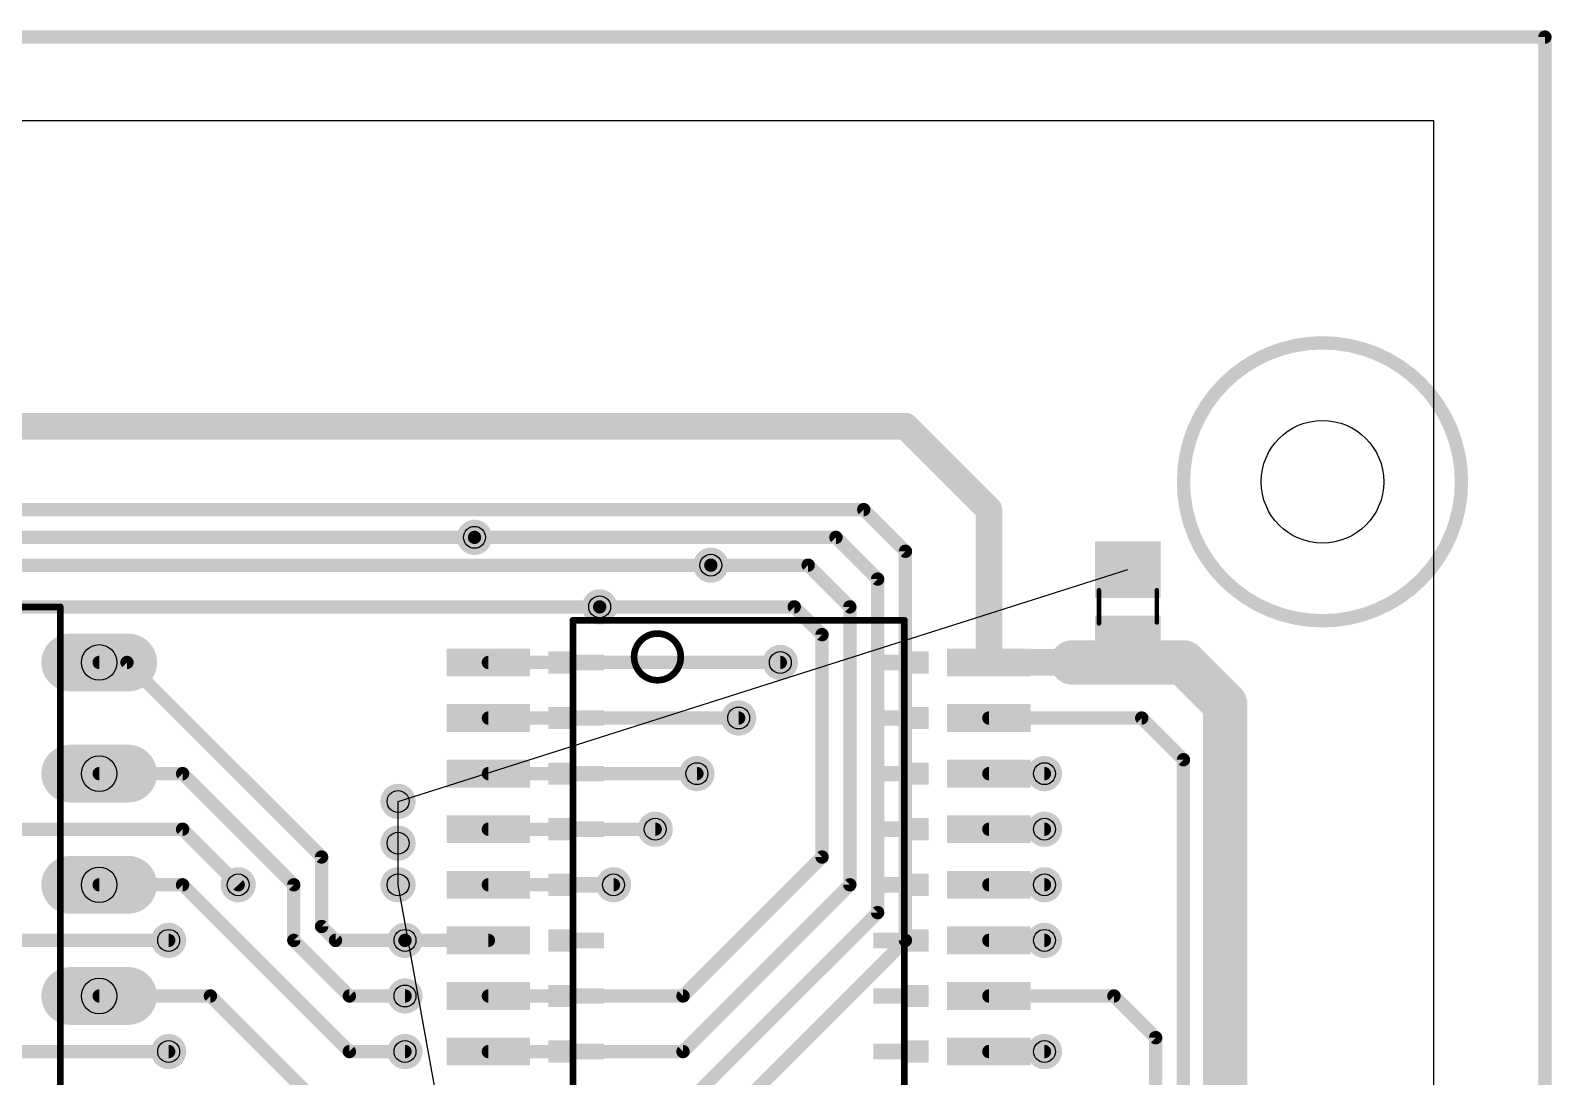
# Model space of a CAD drawing. Extents: x -8 to 108, y -2 to 140.
# Drawn here: x 73.36 to 108.1, y 116.59 to 140.49 of the extents above; entities that cross this region are included whole.
import ezdxf

# ---------------------------------------------------------------- set-up
doc = ezdxf.new("R2010")
doc.units = 0
for name, color, linetype in [('1', 22, 'CONTINUOUS'), ('17', 82, 'CONTINUOUS'), ('18', 82, 'CONTINUOUS'), ('19', 53, 'CONTINUOUS'), ('20', 7, 'CONTINUOUS'), ('21', 253, 'CONTINUOUS'), ('44', 253, 'CONTINUOUS'), ('51', 253, 'CONTINUOUS')]:
    doc.layers.add(name, color=color, linetype=linetype)

# ---------------------------------------------------------------- blocks, each defined once
blk = doc.blocks.new('RECT')
blk.add_solid([(-0.5, -0.5), (0.5, -0.5), (-0.5, 0.5), (0.5, 0.5)])
blk = doc.blocks.new('LONGP100')
at = {"const_width": 1}
blk.add_lwpolyline([(-0.5, 0), (0.5, 0)], dxfattribs=at)
at = {"const_width": 0.5}
for points in [[(-0.5, 0.25, 1), (-0.5, -0.25)], [(0.5, -0.25, 1), (0.5, 0.25)]]:
    blk.add_lwpolyline(points, format="xyb", dxfattribs=at)
blk = doc.blocks.new('ROUNDV')
at = {"const_width": 0.5}
blk.add_lwpolyline([(0, -0.25, 1), (0, 0.25, 1), (0, -0.25)], format="xyb", dxfattribs=at)

msp = doc.modelspace()

# ---------------------------------------------------------------- linework, layer by layer
at = {"layer": '1'}
for points, const_width in [([(-1.5875, 140.335), (107.95, 140.335)], 0.3048), ([(107.95, 140.335), (107.95, -2.2225)], 0.3048), ([(68.58, 131.445), (93.345, 131.445)], 0.6096), ([(95.25, 129.54), (93.345, 131.445)], 0.6096), ([(92.3925, 129.54), (58.1025, 129.54)], 0.3048), ([(93.345, 128.5875), (92.3925, 129.54)], 0.3048), ([(95.25, 126.0475), (95.25, 129.54)], 0.6096), ([(58.7375, 128.905), (83.5025, 128.905)], 0.3048), ([(91.7575, 128.905), (83.5025, 128.905)], 0.3048), ([(92.71, 127.9525), (91.7575, 128.905)], 0.3048), ([(93.345, 119.6975), (93.345, 128.5875)], 0.3048), ([(59.3725, 128.27), (88.9, 128.27)], 0.3048), ([(91.1225, 128.27), (88.9, 128.27)], 0.3048), ([(92.075, 127.3175), (91.1225, 128.27)], 0.3048), ([(92.71, 120.3325), (92.71, 127.9525)], 0.3048), ([(60.96, 127.3175), (86.36, 127.3175)], 0.3048), ([(90.805, 127.3175), (86.36, 127.3175)], 0.3048), ([(91.44, 126.6825), (90.805, 127.3175)], 0.3048), ([(92.075, 120.9675), (92.075, 127.3175)], 0.3048), ([(91.44, 121.6025), (91.44, 126.6825)], 0.3048), ([(99.695, 126.0475), (97.155, 126.0475)], 1.016), ([(98.005, 126.0475), (98.425, 126.4675)], 0.6096), ([(100.6475, 125.095), (99.695, 126.0475)], 1.016), ([(74.93, 126.0475), (75.565, 126.0475)], 0.3048), ([(75.565, 126.0475), (80.01, 121.6025)], 0.3048), ([(83.82, 126.0475), (90.4875, 126.0475)], 0.3048), ([(95.25, 126.0475), (97.155, 126.0475)], 0.6096), ([(97.155, 126.0475), (98.005, 126.0475)], 0.6096), ([(100.6475, 109.5375), (100.6475, 125.095)], 1.016), ([(83.82, 124.7775), (89.535, 124.7775)], 0.3048), ([(95.25, 124.7775), (98.7425, 124.7775)], 0.3048), ([(98.7425, 124.7775), (99.695, 123.825)], 0.3048), ([(99.695, 123.825), (99.695, 93.98)], 0.3048), ([(76.835, 123.5075), (74.93, 123.5075)], 0.3048), ([(79.375, 120.9675), (76.835, 123.5075)], 0.3048), ([(83.82, 123.5075), (88.5825, 123.5075)], 0.3048), ([(96.52, 123.5075), (95.25, 123.5075)], 0.3048), ([(69.85, 122.2375), (76.835, 122.2375)], 0.3048), ([(76.835, 122.2375), (78.105, 120.9675)], 0.3048), ([(83.82, 122.2375), (87.63, 122.2375)], 0.3048), ([(96.52, 122.2375), (95.25, 122.2375)], 0.3048), ([(80.01, 121.6025), (80.01, 120.015)], 0.3048), ([(88.265, 118.4275), (91.44, 121.6025)], 0.3048), ([(76.835, 120.9675), (74.93, 120.9675)], 0.3048), ([(80.645, 117.1575), (76.835, 120.9675)], 0.3048), ([(79.375, 119.6975), (79.375, 120.9675)], 0.3048), ([(83.82, 120.9675), (86.6775, 120.9675)], 0.3048), ([(88.265, 117.1575), (92.075, 120.9675)], 0.3048), ([(96.52, 120.9675), (95.25, 120.9675)], 0.3048), ([(88.265, 115.8875), (92.71, 120.3325)], 0.3048), ([(80.01, 120.015), (80.3275, 119.6975)], 0.3048), ([(67.945, 119.6975), (76.5175, 119.6975)], 0.3048), ([(80.645, 118.4275), (79.375, 119.6975)], 0.3048), ([(80.3275, 119.6975), (81.915, 119.6975)], 0.3048), ([(83.82, 119.6975), (81.915, 119.6975)], 0.3048), ([(88.265, 114.6175), (93.345, 119.6975)], 0.3048), ([(96.52, 119.6975), (95.25, 119.6975)], 0.3048), ([(77.47, 118.4275), (74.93, 118.4275)], 0.3048), ([(80.01, 115.8875), (77.47, 118.4275)], 0.3048), ([(81.915, 118.4275), (80.645, 118.4275)], 0.3048), ([(83.82, 118.4275), (88.265, 118.4275)], 0.3048), ([(95.25, 118.4275), (98.1075, 118.4275)], 0.3048), ([(98.1075, 118.4275), (99.06, 117.475)], 0.3048), ([(99.06, 117.475), (99.06, 93.98)], 0.3048), ([(66.675, 117.1575), (76.5175, 117.1575)], 0.3048), ([(81.915, 117.1575), (80.645, 117.1575)], 0.3048), ([(83.82, 117.1575), (88.265, 117.1575)], 0.3048), ([(96.52, 117.1575), (95.25, 117.1575)], 0.3048)]:
    msp.add_lwpolyline(points, dxfattribs=dict(at, const_width=const_width))
for points, const_width in [([(108.0262, 140.335, 1), (107.8738, 140.335)], 0.1524), ([(107.95, 140.2588, 1), (107.95, 140.4112)], 0.1524), ([(93.4528, 131.5528, 1), (93.2372, 131.3372)], 0.3048), ([(93.345, 131.2926, 1), (93.345, 131.5974)], 0.3048), ([(92.4464, 129.5939, 1), (92.3386, 129.4861)], 0.1524), ([(92.3925, 129.4638, 1), (92.3925, 129.6162)], 0.1524), ([(95.4024, 129.54, 1), (95.0976, 129.54)], 0.3048), ([(95.1422, 129.4322, 1), (95.3578, 129.6478)], 0.3048), ([(83.5025, 128.9812, 1), (83.5025, 128.8288)], 0.1524), ([(83.5025, 128.8288, 1), (83.5025, 128.9812)], 0.1524), ([(91.8114, 128.9589, 1), (91.7036, 128.8511)], 0.1524), ([(91.7575, 128.8288, 1), (91.7575, 128.9812)], 0.1524), ([(93.4212, 128.5875, 1), (93.2688, 128.5875)], 0.1524), ([(93.2911, 128.5336, 1), (93.3989, 128.6414)], 0.1524), ([(88.9, 128.3462, 1), (88.9, 128.1938)], 0.1524), ([(88.9, 128.1938, 1), (88.9, 128.3462)], 0.1524), ([(91.1764, 128.3239, 1), (91.0686, 128.2161)], 0.1524), ([(91.1225, 128.1938, 1), (91.1225, 128.3462)], 0.1524), ([(92.7862, 127.9525, 1), (92.6338, 127.9525)], 0.1524), ([(92.6561, 127.8986, 1), (92.7639, 128.0064)], 0.1524), ([(86.36, 127.3937, 1), (86.36, 127.2413)], 0.1524), ([(86.36, 127.2413, 1), (86.36, 127.3937)], 0.1524), ([(90.8589, 127.3714, 1), (90.7511, 127.2636)], 0.1524), ([(90.805, 127.2413, 1), (90.805, 127.3937)], 0.1524), ([(92.1512, 127.3175, 1), (91.9988, 127.3175)], 0.1524), ([(92.0211, 127.2636, 1), (92.1289, 127.3714)], 0.1524), ([(91.5162, 126.6825, 1), (91.3638, 126.6825)], 0.1524), ([(91.3861, 126.6286, 1), (91.4939, 126.7364)], 0.1524), ([(97.155, 126.3015, 1), (97.155, 125.7935)], 0.508), ([(98.5328, 126.3597, 1), (98.3172, 126.5753)], 0.3048), ([(99.8746, 126.2271, 1), (99.5154, 125.8679)], 0.508), ([(99.695, 125.7935, 1), (99.695, 126.3015)], 0.508), ([(74.93, 126.1237, 1), (74.93, 125.9713)], 0.1524), ([(75.6189, 126.1014, 1), (75.5111, 125.9936)], 0.1524), ([(75.565, 125.9713, 1), (75.565, 126.1237)], 0.1524), ([(83.82, 126.1237, 1), (83.82, 125.9713)], 0.1524), ([(90.4875, 125.9713, 1), (90.4875, 126.1237)], 0.1524), ([(95.25, 126.1999, 1), (95.25, 125.8951)], 0.3048), ([(95.0976, 126.0475, 1), (95.4024, 126.0475)], 0.3048), ([(97.155, 126.1999, 1), (97.155, 125.8951)], 0.3048), ([(97.155, 125.8951, 1), (97.155, 126.1999)], 0.3048), ([(97.8972, 126.1553, 1), (98.1128, 125.9397)], 0.3048), ([(98.005, 125.8951, 1), (98.005, 126.1999)], 0.3048), ([(100.9015, 125.095, 1), (100.3935, 125.095)], 0.508), ([(100.4679, 124.9154, 1), (100.8271, 125.2746)], 0.508), ([(83.82, 124.8537, 1), (83.82, 124.7013)], 0.1524), ([(89.535, 124.7013, 1), (89.535, 124.8537)], 0.1524), ([(95.25, 124.8537, 1), (95.25, 124.7013)], 0.1524), ([(98.7964, 124.8314, 1), (98.6886, 124.7236)], 0.1524), ([(98.7425, 124.7013, 1), (98.7425, 124.8537)], 0.1524), ([(99.7712, 123.825, 1), (99.6188, 123.825)], 0.1524), ([(99.6411, 123.7711, 1), (99.7489, 123.8789)], 0.1524), ([(74.93, 123.5837, 1), (74.93, 123.4313)], 0.1524), ([(76.8889, 123.5614, 1), (76.7811, 123.4536)], 0.1524), ([(76.835, 123.4313, 1), (76.835, 123.5837)], 0.1524), ([(83.82, 123.5837, 1), (83.82, 123.4313)], 0.1524), ([(88.5825, 123.4313, 1), (88.5825, 123.5837)], 0.1524), ([(95.25, 123.5837, 1), (95.25, 123.4313)], 0.1524), ([(96.52, 123.4313, 1), (96.52, 123.5837)], 0.1524), ([(76.8889, 122.2914, 1), (76.7811, 122.1836)], 0.1524), ([(76.835, 122.1613, 1), (76.835, 122.3137)], 0.1524), ([(83.82, 122.3137, 1), (83.82, 122.1613)], 0.1524), ([(87.63, 122.1613, 1), (87.63, 122.3137)], 0.1524), ([(95.25, 122.3137, 1), (95.25, 122.1613)], 0.1524), ([(96.52, 122.1613, 1), (96.52, 122.3137)], 0.1524), ([(80.0862, 121.6025, 1), (79.9338, 121.6025)], 0.1524), ([(79.9561, 121.5486, 1), (80.0639, 121.6564)], 0.1524), ([(91.3638, 121.6025, 1), (91.5162, 121.6025)], 0.1524), ([(91.4939, 121.5486, 1), (91.3861, 121.6564)], 0.1524), ([(74.93, 121.0437, 1), (74.93, 120.8913)], 0.1524), ([(76.8889, 121.0214, 1), (76.7811, 120.9136)], 0.1524), ([(76.835, 120.8913, 1), (76.835, 121.0437)], 0.1524), ([(78.0511, 120.9136, 1), (78.1589, 121.0214)], 0.1524), ([(79.4512, 120.9675, 1), (79.2988, 120.9675)], 0.1524), ([(79.3211, 120.9136, 1), (79.4289, 121.0214)], 0.1524), ([(83.82, 121.0437, 1), (83.82, 120.8913)], 0.1524), ([(86.6775, 120.8913, 1), (86.6775, 121.0437)], 0.1524), ([(91.9988, 120.9675, 1), (92.1512, 120.9675)], 0.1524), ([(92.1289, 120.9136, 1), (92.0211, 121.0214)], 0.1524), ([(95.25, 121.0437, 1), (95.25, 120.8913)], 0.1524), ([(96.52, 120.8913, 1), (96.52, 121.0437)], 0.1524), ([(92.6338, 120.3325, 1), (92.7862, 120.3325)], 0.1524), ([(92.7639, 120.2786, 1), (92.6561, 120.3864)], 0.1524), ([(80.0639, 120.0689, 1), (79.9561, 119.9611)], 0.1524), ([(79.9338, 120.015, 1), (80.0862, 120.015)], 0.1524), ([(76.5175, 119.6213, 1), (76.5175, 119.7737)], 0.1524), ([(79.4289, 119.7514, 1), (79.3211, 119.6436)], 0.1524), ([(79.2988, 119.6975, 1), (79.4512, 119.6975)], 0.1524), ([(80.3275, 119.7737, 1), (80.3275, 119.6213)], 0.1524), ([(80.2736, 119.6436, 1), (80.3814, 119.7514)], 0.1524), ([(81.915, 119.7737, 1), (81.915, 119.6213)], 0.1524), ([(81.915, 119.6213, 1), (81.915, 119.7737)], 0.1524), ([(83.82, 119.6213, 1), (83.82, 119.7737)], 0.1524), ([(93.2688, 119.6975, 1), (93.4212, 119.6975)], 0.1524), ([(93.3989, 119.6436, 1), (93.2911, 119.7514)], 0.1524), ([(95.25, 119.7737, 1), (95.25, 119.6213)], 0.1524), ([(96.52, 119.6213, 1), (96.52, 119.7737)], 0.1524), ([(74.93, 118.5037, 1), (74.93, 118.3513)], 0.1524), ([(77.5239, 118.4814, 1), (77.4161, 118.3736)], 0.1524), ([(77.47, 118.3513, 1), (77.47, 118.5037)], 0.1524), ([(80.645, 118.5037, 1), (80.645, 118.3513)], 0.1524), ([(80.5911, 118.3736, 1), (80.6989, 118.4814)], 0.1524), ([(81.915, 118.3513, 1), (81.915, 118.5037)], 0.1524), ([(83.82, 118.5037, 1), (83.82, 118.3513)], 0.1524), ([(88.2111, 118.4814, 1), (88.3189, 118.3736)], 0.1524), ([(88.265, 118.3513, 1), (88.265, 118.5037)], 0.1524), ([(95.25, 118.5037, 1), (95.25, 118.3513)], 0.1524), ([(98.1614, 118.4814, 1), (98.0536, 118.3736)], 0.1524), ([(98.1075, 118.3513, 1), (98.1075, 118.5037)], 0.1524), ([(99.1362, 117.475, 1), (98.9838, 117.475)], 0.1524), ([(99.0061, 117.4211, 1), (99.1139, 117.5289)], 0.1524), ([(76.5175, 117.0813, 1), (76.5175, 117.2337)], 0.1524), ([(80.645, 117.2337, 1), (80.645, 117.0813)], 0.1524), ([(80.5911, 117.1036, 1), (80.6989, 117.2114)], 0.1524), ([(81.915, 117.0813, 1), (81.915, 117.2337)], 0.1524), ([(83.82, 117.2337, 1), (83.82, 117.0813)], 0.1524), ([(88.2111, 117.2114, 1), (88.3189, 117.1036)], 0.1524), ([(88.265, 117.0813, 1), (88.265, 117.2337)], 0.1524), ([(95.25, 117.2337, 1), (95.25, 117.0813)], 0.1524), ([(96.52, 117.0813, 1), (96.52, 117.2337)], 0.1524)]:
    msp.add_lwpolyline(points, format="xyb", dxfattribs=dict(at, const_width=const_width))
at = {"layer": '19'}
for p, q in [((81.7563, 122.8725), (98.425, 128.1675)), ((81.7563, 121.92), (81.7563, 122.8725)), ((81.7563, 120.9675), (81.7563, 121.92)), ((83.82, 109.5375), (81.7563, 120.9675))]:
    msp.add_line(p, q, dxfattribs=at)
at = {"layer": '20'}
for p in [(0, 138.43), (105.41, 0)]:
    msp.add_line(p, (105.41, 138.43), dxfattribs=at)
msp.add_circle((102.87, 130.175), 1.4, dxfattribs=at)
at = {"layer": '21'}
for points, const_width in [([(102.87, 127, 1), (102.87, 133.35, 1), (102.87, 127)], 0.3048), ([(74.0791, 127.3175, 1), (74.0029, 127.3175)], 0.0762), ([(74.041, 127.2794, 1), (74.041, 127.3556)], 0.0762), ([(85.7504, 127.0508, 1), (85.7504, 126.9746)], 0.0762), ([(85.7885, 127.0127, 1), (85.7123, 127.0127)], 0.0762), ([(93.3577, 127.0127, 1), (93.2815, 127.0127)], 0.0762), ([(93.3196, 126.9746, 1), (93.3196, 127.0508)], 0.0762), ([(85.7123, 126.5047, 1), (85.7885, 126.5047)], 0.0762), ([(87.6808, 125.6411, 1), (87.6808, 126.7079, 1), (87.6808, 125.6411)], 0.1524), ([(93.2815, 126.5047, 1), (93.3577, 126.5047)], 0.0762), ([(85.7885, 125.5903, 1), (85.7123, 125.5903)], 0.0762), ([(93.3577, 125.5903, 1), (93.2815, 125.5903)], 0.0762), ([(85.7123, 125.2347, 1), (85.7885, 125.2347)], 0.0762), ([(93.2815, 125.2347, 1), (93.3577, 125.2347)], 0.0762), ([(85.7885, 124.3203, 1), (85.7123, 124.3203)], 0.0762), ([(93.3577, 124.3203, 1), (93.2815, 124.3203)], 0.0762), ([(85.7123, 123.9647, 1), (85.7885, 123.9647)], 0.0762), ([(93.2815, 123.9647, 1), (93.3577, 123.9647)], 0.0762), ([(85.7885, 123.0503, 1), (85.7123, 123.0503)], 0.0762), ([(93.3577, 123.0503, 1), (93.2815, 123.0503)], 0.0762), ([(85.7123, 122.6947, 1), (85.7885, 122.6947)], 0.0762), ([(93.2815, 122.6947, 1), (93.3577, 122.6947)], 0.0762), ([(85.7885, 121.7803, 1), (85.7123, 121.7803)], 0.0762), ([(93.3577, 121.7803, 1), (93.2815, 121.7803)], 0.0762), ([(85.7123, 121.4247, 1), (85.7885, 121.4247)], 0.0762), ([(93.2815, 121.4247, 1), (93.3577, 121.4247)], 0.0762), ([(85.7885, 120.5103, 1), (85.7123, 120.5103)], 0.0762), ([(93.3577, 120.5103, 1), (93.2815, 120.5103)], 0.0762), ([(85.7123, 120.1547, 1), (85.7885, 120.1547)], 0.0762), ([(93.2815, 120.1547, 1), (93.3577, 120.1547)], 0.0762), ([(85.7885, 119.2403, 1), (85.7123, 119.2403)], 0.0762), ([(93.3577, 119.2403, 1), (93.2815, 119.2403)], 0.0762), ([(85.7123, 118.8847, 1), (85.7885, 118.8847)], 0.0762), ([(93.2815, 118.8847, 1), (93.3577, 118.8847)], 0.0762), ([(85.7885, 117.9703, 1), (85.7123, 117.9703)], 0.0762), ([(93.3577, 117.9703, 1), (93.2815, 117.9703)], 0.0762), ([(85.7123, 117.6147, 1), (85.7885, 117.6147)], 0.0762), ([(93.2815, 117.6147, 1), (93.3577, 117.6147)], 0.0762), ([(85.7885, 116.7003, 1), (85.7123, 116.7003)], 0.0762), ([(93.3577, 116.7003, 1), (93.2815, 116.7003)], 0.0762)]:
    msp.add_lwpolyline(points, format="xyb", dxfattribs=dict(at, const_width=const_width))
at = {"layer": '21', "const_width": 0.1524}
for points in [[(74.041, 127.3175), (68.199, 127.3175)], [(74.041, 76.5175), (74.041, 127.3175)], [(93.3196, 127.0127), (85.7504, 127.0127)], [(85.7504, 127.0127), (85.7504, 126.5047)], [(93.3196, 127.0127), (93.3196, 126.5047)], [(85.7504, 125.2347), (85.7504, 125.5903)], [(93.3196, 125.5903), (93.3196, 125.2347)], [(85.7504, 123.9647), (85.7504, 124.3203)], [(93.3196, 124.3203), (93.3196, 123.9647)], [(85.7504, 122.6947), (85.7504, 123.0503)], [(93.3196, 123.0503), (93.3196, 122.6947)], [(85.7504, 121.4247), (85.7504, 121.7803)], [(93.3196, 121.7803), (93.3196, 121.4247)], [(85.7504, 120.1547), (85.7504, 120.5103)], [(93.3196, 120.5103), (93.3196, 120.1547)], [(85.7504, 118.8847), (85.7504, 119.2403)], [(93.3196, 119.2403), (93.3196, 118.8847)], [(85.7504, 117.6147), (85.7504, 117.9703)], [(93.3196, 117.9703), (93.3196, 117.6147)], [(85.7504, 116.3447), (85.7504, 116.7003)], [(93.3196, 116.7003), (93.3196, 116.3447)]]:
    msp.add_lwpolyline(points, dxfattribs=at)
at = {"layer": '44'}
for centre, radius in [((83.5025, 128.905), 0.25), ((88.9, 128.27), 0.25), ((86.36, 127.3175), 0.25), ((74.93, 126.0475), 0.4064), ((90.4875, 126.0475), 0.25), ((89.535, 124.7775), 0.25), ((74.93, 123.5075), 0.4064), ((88.5825, 123.5075), 0.25), ((96.52, 123.5075), 0.25), ((81.7563, 122.8725), 0.25), ((87.63, 122.2375), 0.25), ((96.52, 122.2375), 0.25), ((81.7563, 121.92), 0.25), ((74.93, 120.9675), 0.4064), ((78.105, 120.9675), 0.25), ((81.7563, 120.9675), 0.25), ((86.6775, 120.9675), 0.25), ((96.52, 120.9675), 0.25), ((76.5175, 119.6975), 0.25), ((81.915, 119.6975), 0.25), ((96.52, 119.6975), 0.25), ((74.93, 118.4275), 0.4064), ((81.915, 118.4275), 0.25), ((76.5175, 117.1575), 0.25), ((81.915, 117.1575), 0.25), ((96.52, 117.1575), 0.25)]:
    msp.add_circle(centre, radius, dxfattribs=at)
at = {"layer": '51'}
for points, const_width in [([(97.765, 126.9365), (97.765, 127.6985)], 0.1016), ([(99.085, 126.9615), (99.085, 127.6985)], 0.1016), ([(85.7504, 126.5047), (85.7504, 125.5903)], 0.1524), ([(93.3196, 126.5047), (93.3196, 125.5903)], 0.1524), ([(85.7504, 124.3203), (85.7504, 125.2347)], 0.1524), ([(93.3196, 125.2347), (93.3196, 124.3203)], 0.1524), ([(85.7504, 123.0503), (85.7504, 123.9647)], 0.1524), ([(93.3196, 123.9647), (93.3196, 123.0503)], 0.1524), ([(85.7504, 121.7803), (85.7504, 122.6947)], 0.1524), ([(93.3196, 122.6947), (93.3196, 121.7803)], 0.1524), ([(85.7504, 120.5103), (85.7504, 121.4247)], 0.1524), ([(93.3196, 121.4247), (93.3196, 120.5103)], 0.1524), ([(85.7504, 119.2403), (85.7504, 120.1547)], 0.1524), ([(93.3196, 120.1547), (93.3196, 119.2403)], 0.1524), ([(85.7504, 117.9703), (85.7504, 118.8847)], 0.1524), ([(93.3196, 118.8847), (93.3196, 117.9703)], 0.1524), ([(85.7504, 116.7003), (85.7504, 117.6147)], 0.1524), ([(93.3196, 117.6147), (93.3196, 116.7003)], 0.1524)]:
    msp.add_lwpolyline(points, dxfattribs=dict(at, const_width=const_width))
for points, const_width in [([(97.7904, 127.6985, 1), (97.7396, 127.6985)], 0.0508), ([(99.1104, 127.6985, 1), (99.0596, 127.6985)], 0.0508), ([(97.7396, 126.9365, 1), (97.7904, 126.9365)], 0.0508), ([(99.0596, 126.9615, 1), (99.1104, 126.9615)], 0.0508), ([(85.7885, 126.5047, 1), (85.7123, 126.5047)], 0.0762), ([(93.3577, 126.5047, 1), (93.2815, 126.5047)], 0.0762), ([(85.7123, 125.5903, 1), (85.7885, 125.5903)], 0.0762), ([(93.2815, 125.5903, 1), (93.3577, 125.5903)], 0.0762), ([(85.7885, 125.2347, 1), (85.7123, 125.2347)], 0.0762), ([(93.3577, 125.2347, 1), (93.2815, 125.2347)], 0.0762), ([(85.7123, 124.3203, 1), (85.7885, 124.3203)], 0.0762), ([(85.7885, 123.9647, 1), (85.7123, 123.9647)], 0.0762), ([(93.2815, 124.3203, 1), (93.3577, 124.3203)], 0.0762), ([(93.3577, 123.9647, 1), (93.2815, 123.9647)], 0.0762), ([(85.7123, 123.0503, 1), (85.7885, 123.0503)], 0.0762), ([(93.2815, 123.0503, 1), (93.3577, 123.0503)], 0.0762), ([(85.7885, 122.6947, 1), (85.7123, 122.6947)], 0.0762), ([(93.3577, 122.6947, 1), (93.2815, 122.6947)], 0.0762), ([(85.7123, 121.7803, 1), (85.7885, 121.7803)], 0.0762), ([(93.2815, 121.7803, 1), (93.3577, 121.7803)], 0.0762), ([(85.7885, 121.4247, 1), (85.7123, 121.4247)], 0.0762), ([(93.3577, 121.4247, 1), (93.2815, 121.4247)], 0.0762), ([(85.7123, 120.5103, 1), (85.7885, 120.5103)], 0.0762), ([(85.7885, 120.1547, 1), (85.7123, 120.1547)], 0.0762), ([(93.2815, 120.5103, 1), (93.3577, 120.5103)], 0.0762), ([(93.3577, 120.1547, 1), (93.2815, 120.1547)], 0.0762), ([(85.7123, 119.2403, 1), (85.7885, 119.2403)], 0.0762), ([(93.2815, 119.2403, 1), (93.3577, 119.2403)], 0.0762), ([(85.7885, 118.8847, 1), (85.7123, 118.8847)], 0.0762), ([(93.3577, 118.8847, 1), (93.2815, 118.8847)], 0.0762), ([(85.7123, 117.9703, 1), (85.7885, 117.9703)], 0.0762), ([(93.2815, 117.9703, 1), (93.3577, 117.9703)], 0.0762), ([(85.7885, 117.6147, 1), (85.7123, 117.6147)], 0.0762), ([(93.3577, 117.6147, 1), (93.2815, 117.6147)], 0.0762), ([(85.7123, 116.7003, 1), (85.7885, 116.7003)], 0.0762), ([(93.2815, 116.7003, 1), (93.3577, 116.7003)], 0.0762)]:
    msp.add_lwpolyline(points, format="xyb", dxfattribs=dict(at, const_width=const_width))

# ---------------------------------------------------------------- block references
at = {"layer": '1'}
for p, xscale, yscale, rotation in [((98.425, 128.1675), 1.3, 1.5, 90), ((98.425, 126.4675), 1.3, 1.5, 90), ((83.82, 126.0475), 0.635, 1.905, 270), ((95.25, 126.0475), 0.635, 1.905, 270), ((83.82, 124.7775), 0.635, 1.905, 270), ((95.25, 124.7775), 0.635, 1.905, 270), ((83.82, 123.5075), 0.635, 1.905, 270), ((95.25, 123.5075), 0.635, 1.905, 270), ((83.82, 122.2375), 0.635, 1.905, 270), ((95.25, 122.2375), 0.635, 1.905, 270), ((83.82, 120.9675), 0.635, 1.905, 270), ((95.25, 120.9675), 0.635, 1.905, 270), ((83.82, 119.6975), 0.635, 1.905, 270), ((95.25, 119.6975), 0.635, 1.905, 270), ((83.82, 118.4275), 0.635, 1.905, 270), ((95.25, 118.4275), 0.635, 1.905, 270), ((83.82, 117.1575), 0.635, 1.905, 270), ((95.25, 117.1575), 0.635, 1.905, 270)]:
    msp.add_blockref('RECT', p, dxfattribs=dict(at, xscale=xscale, yscale=yscale, rotation=rotation))
at = {"layer": '17', "xscale": 1.3208, "yscale": 1.3208}
for p in [(74.93, 126.0475), (74.93, 123.5075), (74.93, 120.9675), (74.93, 118.4275)]:
    msp.add_blockref('LONGP100', p, dxfattribs=at)
at = {"layer": '18', "xscale": 0.8048, "yscale": 0.8048}
for p in [(83.5025, 128.905), (88.9, 128.27), (86.36, 127.3175), (90.4875, 126.0475), (89.535, 124.7775), (88.5825, 123.5075), (96.52, 123.5075), (81.7563, 122.8725), (81.7563, 121.92), (87.63, 122.2375), (96.52, 122.2375), (78.105, 120.9675), (81.7563, 120.9675), (86.6775, 120.9675), (96.52, 120.9675), (76.5175, 119.6975), (81.915, 119.6975), (96.52, 119.6975), (81.915, 118.4275), (76.5175, 117.1575), (81.915, 117.1575), (96.52, 117.1575)]:
    msp.add_blockref('ROUNDV', p, dxfattribs=at)
at = {"layer": '51'}
for p, xscale, yscale, rotation in [((98.4239, 128.0481), 0.7501, 1.4501, 90), ((98.4239, 126.6004), 0.7501, 1.4501, 90), ((85.4456, 126.0475), 0.508, 0.508, 270), ((86.0806, 126.0475), 0.3556, 0.762, 270), ((92.9894, 126.0475), 0.3556, 0.762, 270), ((93.6244, 126.0475), 0.508, 0.508, 270), ((85.4456, 124.7775), 0.508, 0.508, 270), ((86.0806, 124.7775), 0.3556, 0.762, 270), ((92.9894, 124.7775), 0.3556, 0.762, 270), ((93.6244, 124.7775), 0.508, 0.508, 270), ((85.4456, 123.5075), 0.508, 0.508, 270), ((86.0806, 123.5075), 0.3556, 0.762, 270), ((92.9894, 123.5075), 0.3556, 0.762, 270), ((93.6244, 123.5075), 0.508, 0.508, 270), ((85.4456, 122.2375), 0.508, 0.508, 270), ((86.0806, 122.2375), 0.3556, 0.762, 270), ((92.9894, 122.2375), 0.3556, 0.762, 270), ((93.6244, 122.2375), 0.508, 0.508, 270), ((85.4456, 120.9675), 0.508, 0.508, 270), ((86.0806, 120.9675), 0.3556, 0.762, 270), ((92.9894, 120.9675), 0.3556, 0.762, 270), ((93.6244, 120.9675), 0.508, 0.508, 270), ((85.4456, 119.6975), 0.508, 0.508, 270), ((86.0806, 119.6975), 0.3556, 0.762, 270), ((92.9894, 119.6975), 0.3556, 0.762, 270), ((93.6244, 119.6975), 0.508, 0.508, 270), ((85.4456, 118.4275), 0.508, 0.508, 270), ((86.0806, 118.4275), 0.3556, 0.762, 270), ((92.9894, 118.4275), 0.3556, 0.762, 270), ((93.6244, 118.4275), 0.508, 0.508, 270), ((85.4456, 117.1575), 0.508, 0.508, 270), ((86.0806, 117.1575), 0.3556, 0.762, 270), ((92.9894, 117.1575), 0.3556, 0.762, 270), ((93.6244, 117.1575), 0.508, 0.508, 270)]:
    msp.add_blockref('RECT', p, dxfattribs=dict(at, xscale=xscale, yscale=yscale, rotation=rotation))

doc.saveas('drawing.dxf')
